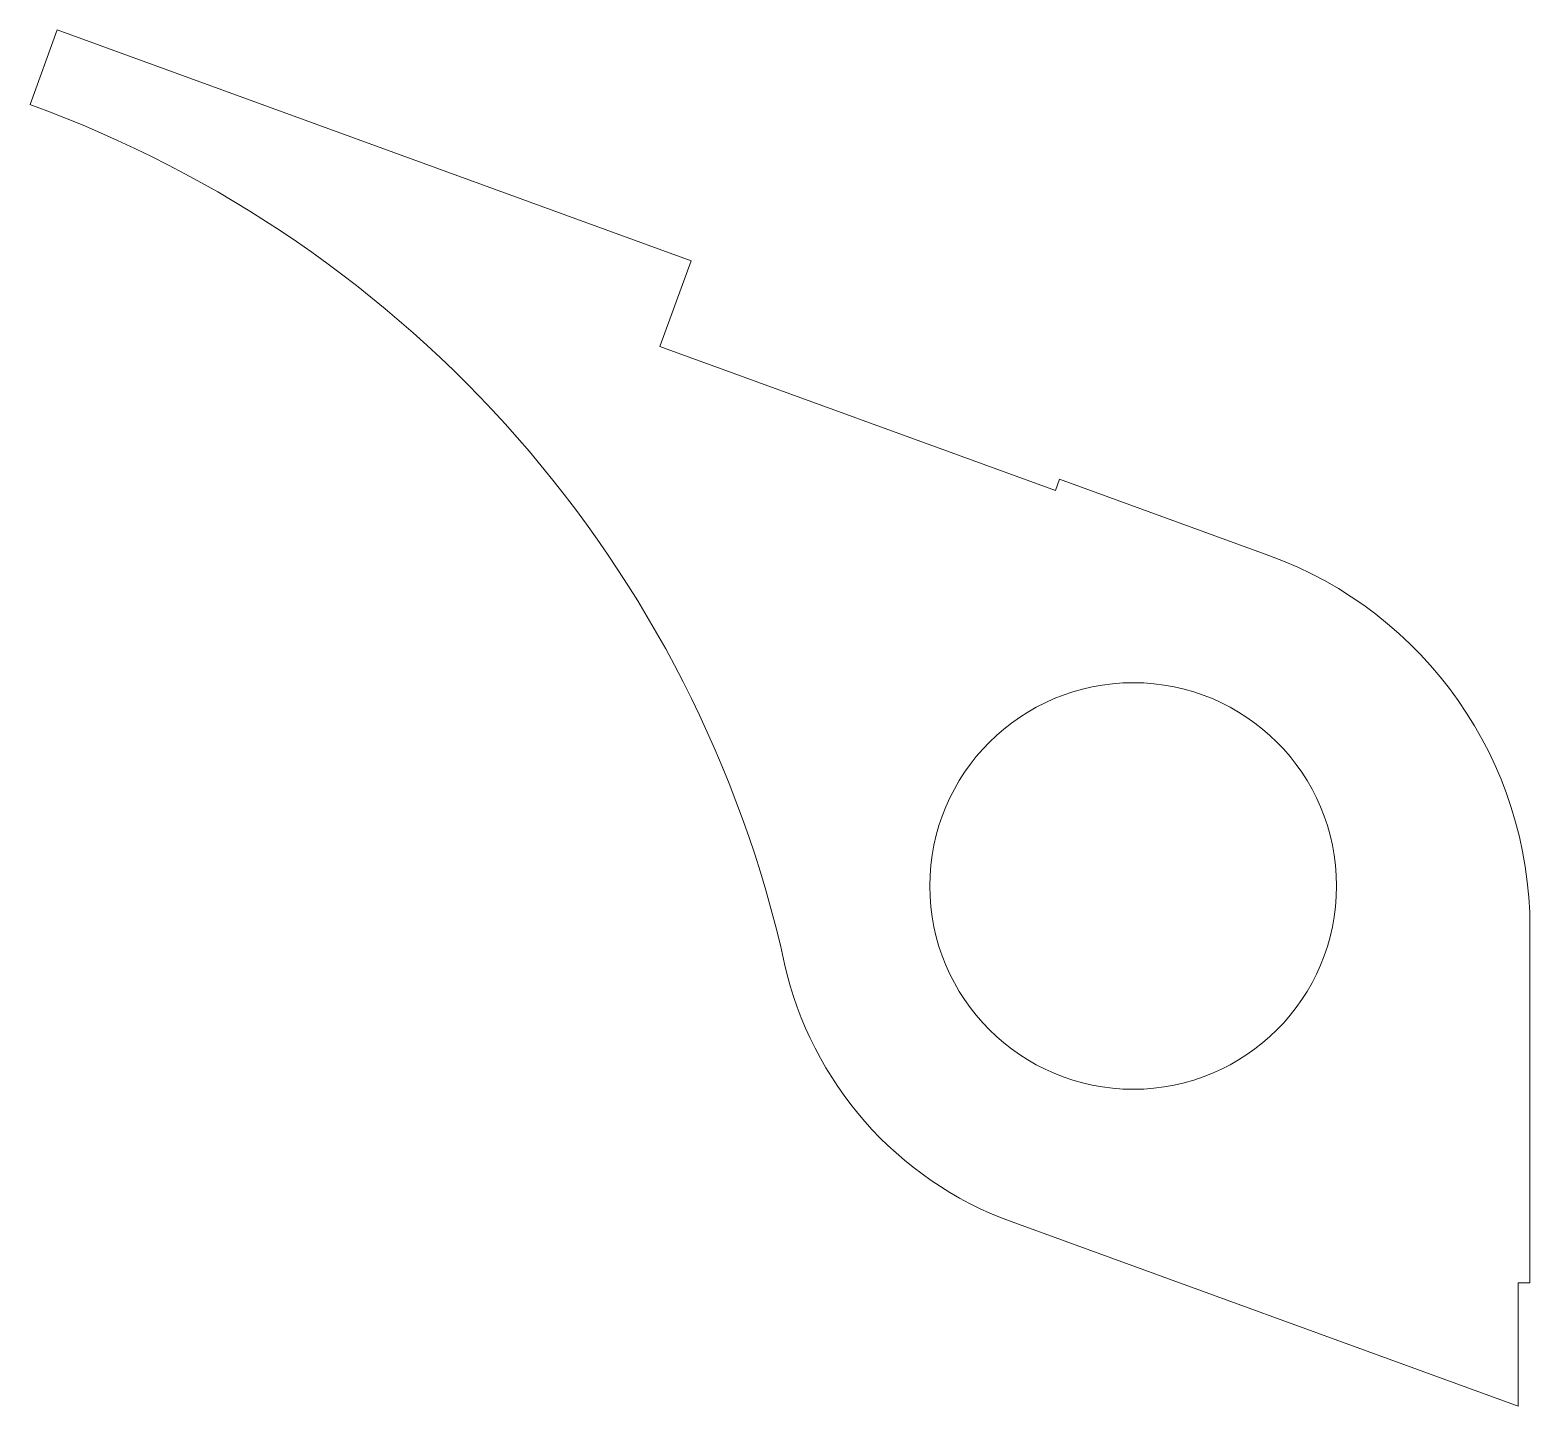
# Model space of a CAD drawing. Header units: millimetres. Extents: x 3.5 to 41.3, y 3.7 to 38.4.
import ezdxf

# ---------------------------------------------------------------- set-up
doc = ezdxf.new("R2010")
doc.units = ezdxf.units.MM

msp = doc.modelspace()

# ---------------------------------------------------------------- linework, layer by layer
at = {"color": 7, "linetype": 'Continuous', "lineweight": 15}
for p, q in [((3.489, 36.482), (4.173, 38.362)), ((4.173, 38.362), (20.148, 32.547)), ((19.361, 30.386), (20.148, 32.547)), ((19.361, 30.386), (29.332, 26.757)), ((29.332, 26.757), (29.435, 27.039)), ((29.435, 27.039), (34.712, 25.118)), ((41.292, 15.721), (41.292, 6.785)), ((40.992, 3.677), (28.214, 8.328)), ((40.992, 6.785), (41.292, 6.785)), ((40.992, 6.785), (40.992, 3.677))]:
    msp.add_line(p, q, dxfattribs=at)
msp.add_circle((31.292, 16.785), 5.125, dxfattribs=at)
for centre, radius, start, end in [((-6.772, 8.292), 30, 12.579, 70), ((31.292, 15.721), 10, 0, 70), ((31.292, 16.785), 9, 192.579, 250)]:
    msp.add_arc(centre, radius, start, end, dxfattribs=at)

doc.saveas('drawing.dxf')
